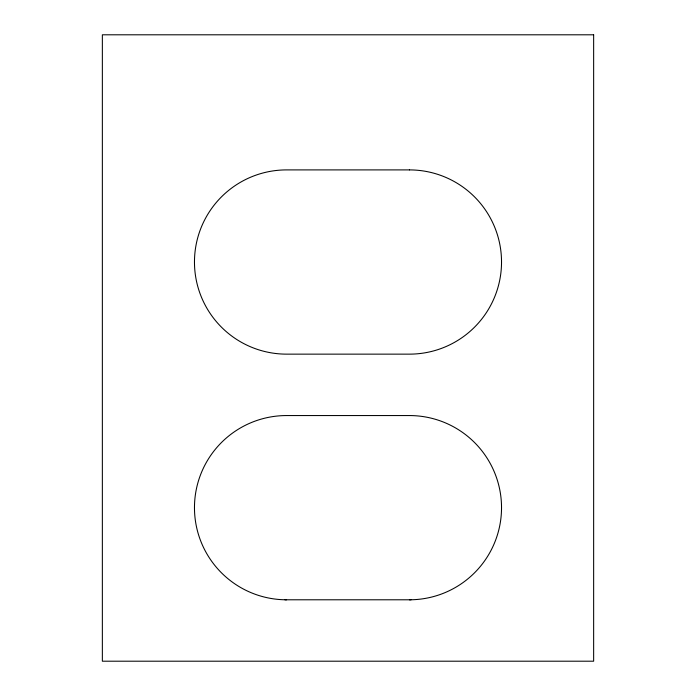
<?xml version="1.0" encoding="UTF-8"?>
<svg xmlns="http://www.w3.org/2000/svg" width="696" height="696" viewBox="0 0 696 696"><rect width="100%" height="100%" fill="white"/><g stroke="black" fill="none" stroke-linecap="round" stroke-linejoin="round"><path stroke-width="1.04" d="M284.951 599.787L411.049 599.787M286.587 599.787A92.116 92.116 0 0 1 194.471 507.671A92.116 92.116 0 0 1 286.587 415.555L409.413 415.555A92.116 92.116 0 0 1 501.529 507.671A92.116 92.116 0 0 1 409.413 599.787M593.644 34.8L102.356 34.8L102.356 661.2L593.644 661.2L593.644 34.8M409.413 169.902L286.587 169.902A92.116 92.116 0 0 0 194.471 262.027A92.116 92.116 0 0 0 286.587 354.142L409.413 354.142A92.116 92.116 0 0 0 501.529 262.027A92.116 92.116 0 0 0 409.413 169.902"/></g></svg>
